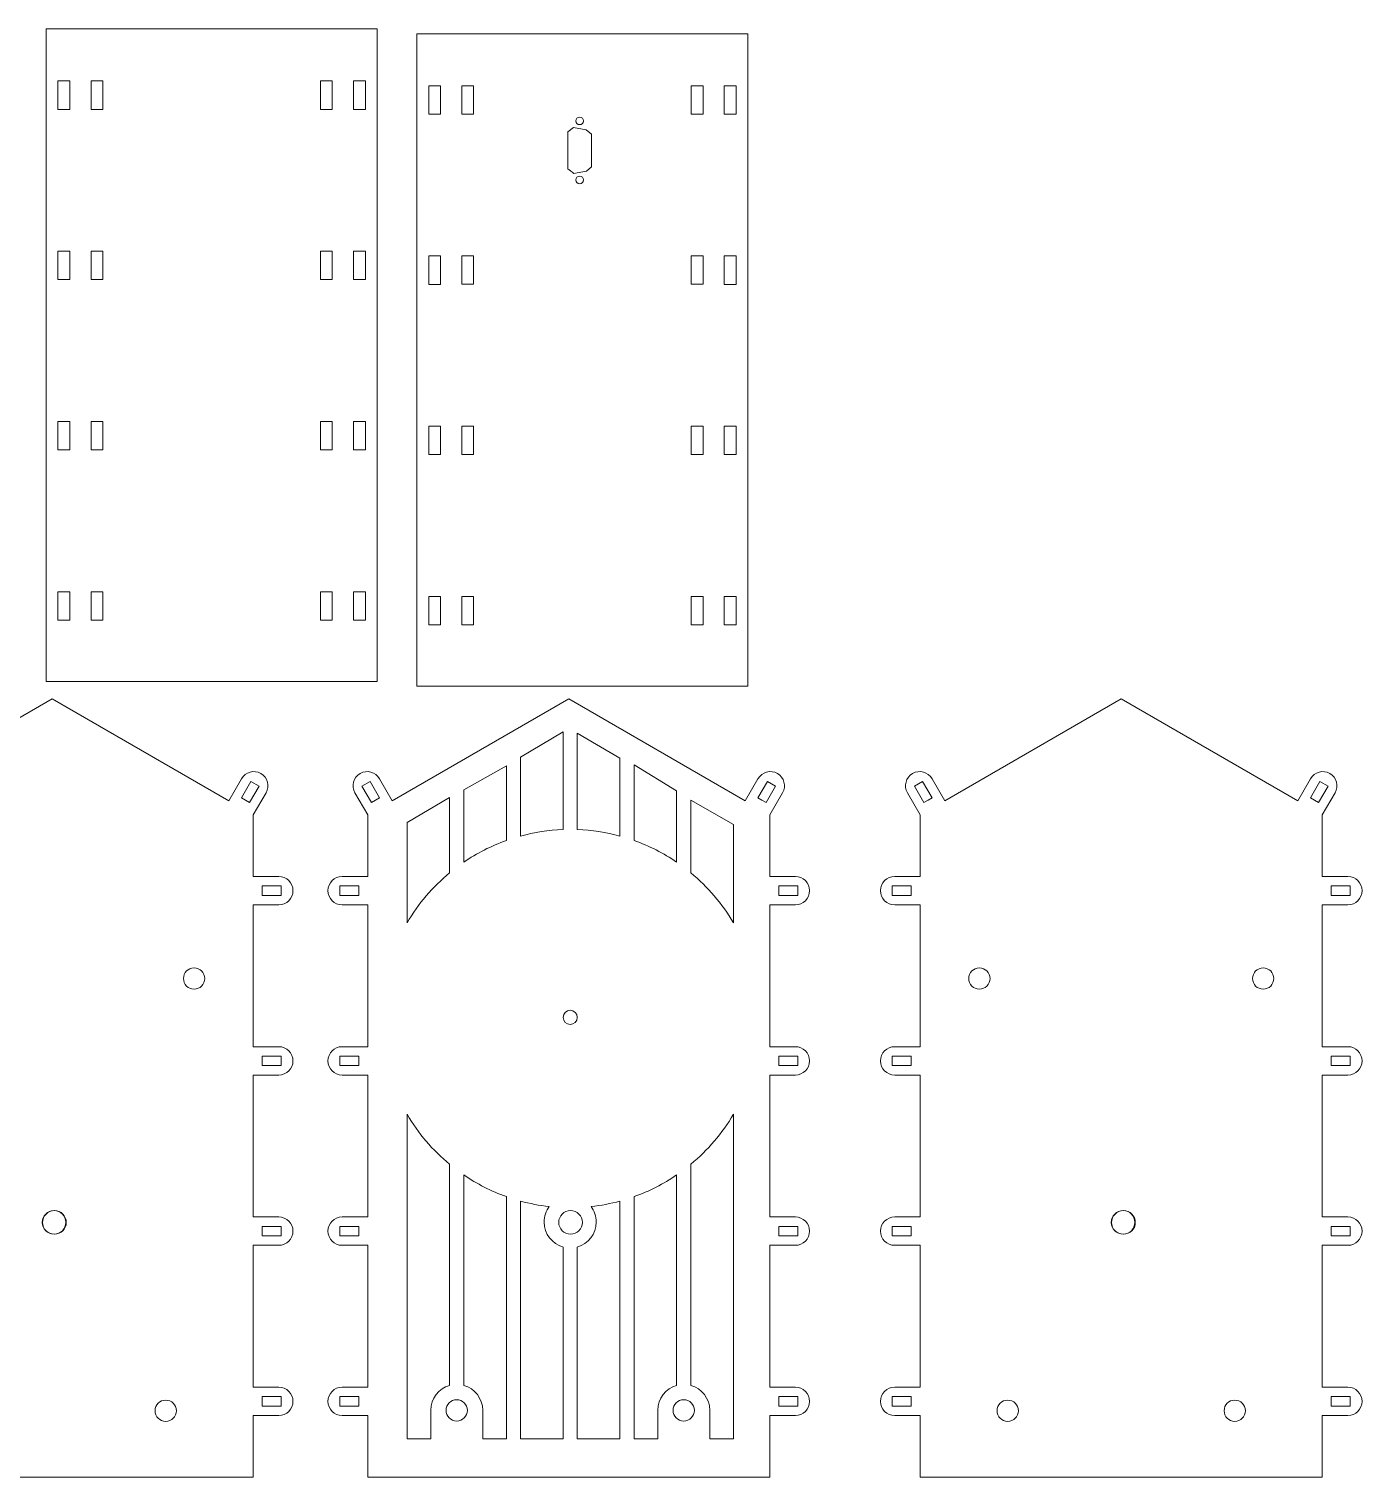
# Model space of a CAD drawing. Header units: inches. Extents: x 66 to 1178, y 184 to 797.
# Drawn here: x 615 to 1178, y 184 to 796 of the extents above; entities that cross this region are included whole.
import ezdxf

# ---------------------------------------------------------------- set-up
doc = ezdxf.new("R2010")
doc.units = ezdxf.units.IN
doc.header["$MEASUREMENT"] = 0
doc.layers.add('Layer 1', color=7, linetype='Continuous')

msp = doc.modelspace()

# ---------------------------------------------------------------- linework, layer by layer
at = {"layer": 'Layer 1', "color": 250, "lineweight": 13, "true_color": 0x1d1d1b}
for points in [[(621.77, 795.96), (761.77, 795.96), (761.77, 519.96), (621.77, 519.96), (621.77, 795.96)], [(778.51, 793.96), (918.51, 793.96), (918.51, 517.96), (778.51, 517.96), (778.51, 793.96)], [(626.77, 767.96), (626.77, 761.96), (631.77, 761.96), (631.77, 773.96), (626.77, 773.96), (626.77, 767.96)], [(640.77, 761.96), (645.77, 761.96), (645.77, 767.96), (645.77, 773.96), (640.77, 773.96), (640.77, 761.96)], [(737.77, 761.96), (742.77, 761.96), (742.77, 767.96), (742.77, 773.96), (737.77, 773.96), (737.77, 761.96)], [(756.77, 767.96), (756.77, 773.96), (751.77, 773.96), (751.77, 761.96), (756.77, 761.96), (756.77, 767.96)], [(783.51, 765.96), (783.51, 759.96), (788.51, 759.96), (788.51, 771.96), (783.51, 771.96), (783.51, 765.96)], [(797.51, 759.96), (802.51, 759.96), (802.51, 765.96), (802.51, 771.96), (797.51, 771.96), (797.51, 759.96)], [(894.51, 759.96), (899.51, 759.96), (899.51, 765.96), (899.51, 771.96), (894.51, 771.96), (894.51, 759.96)], [(913.51, 765.96), (913.51, 771.96), (908.51, 771.96), (908.51, 759.96), (913.51, 759.96), (913.51, 765.96)], [(626.77, 695.96), (626.77, 689.95), (631.77, 689.95), (631.77, 701.96), (626.77, 701.96), (626.77, 695.96)], [(645.77, 695.96), (645.77, 701.96), (640.77, 701.96), (640.77, 689.96), (645.77, 689.96), (645.77, 695.96)], [(742.77, 695.96), (742.77, 701.96), (737.77, 701.96), (737.77, 689.96), (742.77, 689.96), (742.77, 695.96)], [(756.77, 695.96), (756.77, 701.96), (751.77, 701.96), (751.77, 689.95), (756.77, 689.95), (756.77, 695.96)], [(783.51, 693.95), (783.51, 687.95), (788.51, 687.95), (788.51, 699.96), (783.51, 699.96), (783.51, 693.95)], [(802.51, 693.95), (802.51, 699.96), (797.51, 699.96), (797.51, 687.96), (802.51, 687.96), (802.51, 693.95)], [(899.51, 693.95), (899.51, 699.96), (894.51, 699.96), (894.51, 687.96), (899.51, 687.96), (899.51, 693.95)], [(913.51, 693.95), (913.51, 699.96), (908.51, 699.96), (908.51, 687.95), (913.51, 687.95), (913.51, 693.95)], [(626.77, 623.96), (626.77, 617.96), (631.77, 617.96), (631.77, 629.96), (626.77, 629.96), (626.77, 623.96)], [(640.77, 617.96), (645.77, 617.96), (645.77, 623.96), (645.77, 629.96), (640.77, 629.96), (640.77, 617.96)], [(737.77, 617.96), (742.77, 617.96), (742.77, 623.96), (742.77, 629.96), (737.77, 629.96), (737.77, 617.96)], [(756.77, 623.96), (756.77, 629.96), (751.77, 629.96), (751.77, 617.96), (756.77, 617.96), (756.77, 623.96)], [(783.51, 621.95), (783.51, 615.95), (788.51, 615.95), (788.51, 627.96), (783.51, 627.96), (783.51, 621.95)], [(797.51, 615.96), (802.51, 615.96), (802.51, 621.95), (802.51, 627.96), (797.51, 627.96), (797.51, 615.96)], [(894.51, 615.96), (899.51, 615.96), (899.51, 621.95), (899.51, 627.96), (894.51, 627.96), (894.51, 615.96)], [(913.51, 621.95), (913.51, 627.96), (908.51, 627.96), (908.51, 615.95), (913.51, 615.95), (913.51, 621.95)], [(626.77, 551.96), (626.77, 545.96), (631.77, 545.96), (631.77, 557.96), (626.77, 557.96), (626.77, 551.96)], [(640.77, 545.96), (645.77, 545.96), (645.77, 551.96), (645.77, 557.96), (640.77, 557.96), (640.77, 545.96)], [(737.77, 545.96), (742.77, 545.96), (742.77, 551.96), (742.77, 557.96), (737.77, 557.96), (737.77, 545.96)], [(756.77, 551.96), (756.77, 557.96), (751.77, 557.96), (751.77, 545.96), (756.77, 545.96), (756.77, 551.96)], [(783.51, 549.96), (783.51, 543.96), (788.51, 543.96), (788.51, 555.96), (783.51, 555.96), (783.51, 549.96)], [(797.51, 543.96), (802.51, 543.96), (802.51, 549.96), (802.51, 555.96), (797.51, 555.96), (797.51, 543.96)], [(894.51, 543.96), (899.51, 543.96), (899.51, 549.96), (899.51, 555.96), (894.51, 555.96), (894.51, 543.96)], [(913.51, 549.96), (913.51, 555.96), (908.51, 555.96), (908.51, 543.96), (913.51, 543.96), (913.51, 549.96)], [(708.31, 477.74), (711.78, 475.74), (707.78, 468.81), (706.05, 469.81), (704.31, 470.81), (708.31, 477.74)], [(755.3, 475.74), (758.77, 477.74), (762.77, 470.81), (761.04, 469.81), (759.3, 468.81), (755.3, 475.74)], [(926.71, 477.74), (930.18, 475.74), (926.18, 468.81), (924.44, 469.81), (922.71, 470.81), (926.71, 477.74)], [(988.91, 475.74), (992.37, 477.74), (996.37, 470.81), (994.64, 469.81), (992.91, 468.81), (988.91, 475.74)], [(1160.32, 477.74), (1163.78, 475.74), (1159.78, 468.81), (1158.05, 469.81), (1156.32, 470.81), (1160.32, 477.74)], [(713.14, 431.52), (713.14, 433.52), (721.14, 433.52), (721.14, 429.52), (713.14, 429.52), (713.14, 431.52)], [(753.94, 431.52), (753.94, 429.52), (745.94, 429.52), (745.94, 433.52), (753.94, 433.52), (753.94, 431.52)], [(931.54, 431.52), (931.54, 433.52), (939.54, 433.52), (939.54, 429.52), (931.54, 429.52), (931.54, 431.52)], [(987.55, 431.52), (987.55, 429.52), (979.55, 429.52), (979.55, 433.52), (987.55, 433.52), (987.55, 431.52)], [(1165.15, 431.52), (1165.15, 433.52), (1173.15, 433.52), (1173.15, 429.52), (1165.15, 429.52), (1165.15, 431.52)], [(713.14, 359.52), (713.14, 361.52), (721.14, 361.52), (721.14, 357.52), (713.14, 357.52), (713.14, 359.52)], [(753.94, 359.52), (753.94, 357.52), (745.94, 357.52), (745.94, 361.52), (753.94, 361.52), (753.94, 359.52)], [(931.54, 359.52), (931.54, 361.52), (939.54, 361.52), (939.54, 357.52), (931.54, 357.52), (931.54, 359.52)], [(987.55, 359.52), (987.55, 357.52), (979.55, 357.52), (979.55, 361.52), (987.55, 361.52), (987.55, 359.52)], [(1165.15, 359.52), (1165.15, 361.52), (1173.15, 361.52), (1173.15, 357.52), (1165.15, 357.52), (1165.15, 359.52)], [(713.14, 287.52), (713.14, 289.52), (721.14, 289.52), (721.14, 285.52), (713.14, 285.52), (713.14, 287.52)], [(753.94, 287.52), (753.94, 285.52), (745.94, 285.52), (745.94, 289.52), (753.94, 289.52), (753.94, 287.52)], [(931.54, 287.52), (931.54, 289.52), (939.54, 289.52), (939.54, 285.52), (931.54, 285.52), (931.54, 287.52)], [(987.55, 287.52), (987.55, 285.52), (979.55, 285.52), (979.55, 289.52), (987.55, 289.52), (987.55, 287.52)], [(1165.15, 287.52), (1165.15, 289.52), (1173.15, 289.52), (1173.15, 285.52), (1165.15, 285.52), (1165.15, 287.52)], [(713.14, 215.52), (713.14, 217.52), (721.14, 217.52), (721.14, 213.52), (713.14, 213.52), (713.14, 215.52)], [(753.94, 215.52), (753.94, 213.52), (745.94, 213.52), (745.94, 217.52), (753.94, 217.52), (753.94, 215.52)], [(931.54, 215.52), (931.54, 217.52), (939.54, 217.52), (939.54, 213.52), (931.54, 213.52), (931.54, 215.52)], [(987.55, 215.52), (987.55, 213.52), (979.55, 213.52), (979.55, 217.52), (987.55, 217.52), (987.55, 215.52)], [(1165.15, 215.52), (1165.15, 217.52), (1173.15, 217.52), (1173.15, 213.52), (1165.15, 213.52), (1165.15, 215.52)]]:
    msp.add_lwpolyline(points, dxfattribs=at)
for points, knots in [([(844.8, 734.89), (844.8, 734.89), (842.41, 736.77), (842.41, 736.71), (842.41, 736.66), (842.41, 752.41), (842.41, 752.41), (842.41, 752.41), (844.8, 754.29), (844.8, 754.29), (844.8, 754.29), (850.15, 753.34), (850.15, 753.34), (850.15, 753.34), (852.34, 751.49), (852.34, 751.49), (852.34, 751.49), (852.34, 737.65), (852.34, 737.65), (852.34, 737.65), (850.21, 735.79), (850.21, 735.79), (850.21, 735.79), (844.8, 734.89), (844.8, 734.89)], [0, 0, 0, 0, 1, 1, 1, 2, 2, 2, 3, 3, 3, 4, 4, 4, 5, 5, 5, 6, 6, 6, 7, 7, 7, 8, 8, 8, 8]), ([(847.35, 758.68), (848.23, 758.68), (848.95, 757.97), (848.95, 757.08), (848.95, 756.2), (848.23, 755.48), (847.35, 755.48), (846.46, 755.48), (845.75, 756.2), (845.75, 757.08), (845.75, 757.97), (846.46, 758.68), (847.35, 758.68)], [0, 0, 0, 0, 1, 1, 1, 2, 2, 2, 3, 3, 3, 4, 4, 4, 4]), ([(847.35, 733.68), (848.23, 733.68), (848.95, 732.97), (848.95, 732.08), (848.95, 731.2), (848.23, 730.48), (847.35, 730.48), (846.46, 730.48), (845.75, 731.2), (845.75, 732.08), (845.75, 732.97), (846.46, 733.68), (847.35, 733.68)], [0, 0, 0, 0, 1, 1, 1, 2, 2, 2, 3, 3, 3, 4, 4, 4, 4]), ([(720.14, 353.52), (723.46, 353.52), (726.14, 356.21), (726.14, 359.52), (726.14, 362.83), (723.46, 365.52), (720.14, 365.52), (720.14, 365.52), (709.34, 365.52), (709.34, 365.52), (709.34, 365.52), (709.34, 425.52), (709.34, 425.52), (709.34, 425.52), (720.14, 425.52), (720.14, 425.52), (723.46, 425.52), (726.14, 428.21), (726.14, 431.52), (726.14, 434.83), (723.46, 437.52), (720.14, 437.52), (720.14, 437.52), (709.34, 437.52), (709.34, 437.52), (709.34, 437.52), (709.34, 463.52), (709.34, 463.52), (709.34, 463.52), (714.74, 472.87), (714.74, 472.87), (716.4, 475.74), (715.42, 479.41), (712.55, 481.07), (709.68, 482.73), (706.01, 481.74), (704.35, 478.87), (704.35, 478.87), (698.95, 469.52), (698.95, 469.52), (698.95, 469.52), (624.34, 512.64), (624.34, 512.64), (624.34, 512.64), (549.73, 469.52), (549.73, 469.52), (549.73, 469.52), (544.33, 478.87), (544.33, 478.87), (542.68, 481.74), (539.01, 482.73), (536.14, 481.07), (533.27, 479.41), (532.29, 475.74), (533.94, 472.87), (533.94, 472.87), (539.34, 463.52), (539.34, 463.52), (539.34, 463.52), (539.34, 437.52), (539.34, 437.52), (539.34, 437.52), (528.54, 437.52), (528.54, 437.52), (525.23, 437.52), (522.54, 434.83), (522.54, 431.52), (522.54, 428.21), (525.23, 425.52), (528.54, 425.52), (528.54, 425.52), (539.34, 425.52), (539.34, 425.52), (539.34, 425.52), (539.34, 365.52), (539.34, 365.52), (539.34, 365.52), (528.54, 365.52), (528.54, 365.52), (525.23, 365.52), (522.54, 362.83), (522.54, 359.52), (522.54, 356.21), (525.23, 353.52), (528.54, 353.52), (528.54, 353.52), (539.34, 353.52), (539.34, 353.52), (539.34, 353.52), (539.34, 293.52), (539.34, 293.52), (539.34, 293.52), (528.54, 293.52), (528.54, 293.52), (525.23, 293.52), (522.54, 290.83), (522.54, 287.52), (522.54, 284.21), (525.23, 281.52), (528.54, 281.52), (528.54, 281.52), (539.34, 281.52), (539.34, 281.52), (539.34, 281.52), (539.34, 221.52), (539.34, 221.52), (539.34, 221.52), (528.54, 221.52), (528.54, 221.52), (525.23, 221.52), (522.54, 218.83), (522.54, 215.52), (522.54, 212.21), (525.23, 209.52), (528.54, 209.52), (528.54, 209.52), (539.34, 209.52), (539.34, 209.52), (539.34, 209.52), (539.34, 183.52), (539.34, 183.52), (539.34, 183.52), (709.34, 183.52), (709.34, 183.52), (709.34, 183.52), (709.34, 209.52), (709.34, 209.52), (709.34, 209.52), (720.14, 209.52), (720.14, 209.52), (723.46, 209.52), (726.14, 212.21), (726.14, 215.52), (726.14, 218.83), (723.46, 221.52), (720.14, 221.52), (720.14, 221.52), (709.34, 221.52), (709.34, 221.52), (709.34, 221.52), (709.34, 281.52), (709.34, 281.52), (709.34, 281.52), (720.14, 281.52), (720.14, 281.52), (723.46, 281.52), (726.14, 284.21), (726.14, 287.52), (726.14, 290.84), (723.46, 293.52), (720.14, 293.52), (720.14, 293.52), (709.34, 293.52), (709.34, 293.52), (709.34, 293.52), (709.34, 353.52), (709.34, 353.52), (709.34, 353.52), (720.14, 353.52), (720.14, 353.52)], [0, 0, 0, 0, 1, 1, 1, 2, 2, 2, 3, 3, 3, 4, 4, 4, 5, 5, 5, 6, 6, 6, 7, 7, 7, 8, 8, 8, 9, 9, 9, 10, 10, 10, 11, 11, 11, 12, 12, 12, 13, 13, 13, 14, 14, 14, 15, 15, 15, 16, 16, 16, 17, 17, 17, 18, 18, 18, 19, 19, 19, 20, 20, 20, 21, 21, 21, 22, 22, 22, 23, 23, 23, 24, 24, 24, 25, 25, 25, 26, 26, 26, 27, 27, 27, 28, 28, 28, 29, 29, 29, 30, 30, 30, 31, 31, 31, 32, 32, 32, 33, 33, 33, 34, 34, 34, 35, 35, 35, 36, 36, 36, 37, 37, 37, 38, 38, 38, 39, 39, 39, 40, 40, 40, 41, 41, 41, 42, 42, 42, 43, 43, 43, 44, 44, 44, 45, 45, 45, 46, 46, 46, 47, 47, 47, 48, 48, 48, 49, 49, 49, 50, 50, 50, 51, 51, 51, 52, 52, 52, 53, 53, 53, 53]), ([(938.54, 353.52), (941.85, 353.52), (944.54, 356.21), (944.54, 359.52), (944.54, 362.83), (941.85, 365.52), (938.54, 365.52), (938.54, 365.52), (927.74, 365.52), (927.74, 365.52), (927.74, 365.52), (927.74, 425.52), (927.74, 425.52), (927.74, 425.52), (938.54, 425.52), (938.54, 425.52), (941.85, 425.52), (944.54, 428.21), (944.54, 431.52), (944.54, 434.83), (941.85, 437.52), (938.54, 437.52), (938.54, 437.52), (927.74, 437.52), (927.74, 437.52), (927.74, 437.52), (927.74, 463.52), (927.74, 463.52), (927.74, 463.52), (933.14, 472.87), (933.14, 472.87), (934.8, 475.74), (933.81, 479.41), (930.94, 481.07), (928.07, 482.73), (924.4, 481.74), (922.75, 478.87), (922.75, 478.87), (917.35, 469.52), (917.35, 469.52), (917.35, 469.52), (842.74, 512.64), (842.74, 512.64), (842.74, 512.64), (768.13, 469.52), (768.13, 469.52), (768.13, 469.52), (762.73, 478.87), (762.73, 478.87), (761.08, 481.74), (757.41, 482.73), (754.54, 481.07), (751.67, 479.41), (750.68, 475.74), (752.34, 472.87), (752.34, 472.87), (757.74, 463.52), (757.74, 463.52), (757.74, 463.52), (757.74, 437.52), (757.74, 437.52), (757.74, 437.52), (746.94, 437.52), (746.94, 437.52), (743.63, 437.52), (740.94, 434.83), (740.94, 431.52), (740.94, 428.21), (743.63, 425.52), (746.94, 425.52), (746.94, 425.52), (757.74, 425.52), (757.74, 425.52), (757.74, 425.52), (757.74, 365.52), (757.74, 365.52), (757.74, 365.52), (746.94, 365.52), (746.94, 365.52), (743.63, 365.52), (740.94, 362.83), (740.94, 359.52), (740.94, 356.21), (743.63, 353.52), (746.94, 353.52), (746.94, 353.52), (757.74, 353.52), (757.74, 353.52), (757.74, 353.52), (757.74, 293.52), (757.74, 293.52), (757.74, 293.52), (746.94, 293.52), (746.94, 293.52), (743.63, 293.52), (740.94, 290.83), (740.94, 287.52), (740.94, 284.21), (743.63, 281.52), (746.94, 281.52), (746.94, 281.52), (757.74, 281.52), (757.74, 281.52), (757.74, 281.52), (757.74, 221.52), (757.74, 221.52), (757.74, 221.52), (746.94, 221.52), (746.94, 221.52), (743.63, 221.52), (740.94, 218.83), (740.94, 215.52), (740.94, 212.21), (743.63, 209.52), (746.94, 209.52), (746.94, 209.52), (757.74, 209.52), (757.74, 209.52), (757.74, 209.52), (757.74, 183.52), (757.74, 183.52), (757.74, 183.52), (927.74, 183.52), (927.74, 183.52), (927.74, 183.52), (927.74, 209.52), (927.74, 209.52), (927.74, 209.52), (938.54, 209.52), (938.54, 209.52), (941.86, 209.52), (944.54, 212.21), (944.54, 215.52), (944.54, 218.83), (941.86, 221.52), (938.54, 221.52), (938.54, 221.52), (927.74, 221.52), (927.74, 221.52), (927.74, 221.52), (927.74, 281.52), (927.74, 281.52), (927.74, 281.52), (938.54, 281.52), (938.54, 281.52), (941.86, 281.52), (944.54, 284.21), (944.54, 287.52), (944.54, 290.84), (941.86, 293.52), (938.54, 293.52), (938.54, 293.52), (927.74, 293.52), (927.74, 293.52), (927.74, 293.52), (927.74, 353.52), (927.74, 353.52), (927.74, 353.52), (938.54, 353.52), (938.54, 353.52)], [0, 0, 0, 0, 1, 1, 1, 2, 2, 2, 3, 3, 3, 4, 4, 4, 5, 5, 5, 6, 6, 6, 7, 7, 7, 8, 8, 8, 9, 9, 9, 10, 10, 10, 11, 11, 11, 12, 12, 12, 13, 13, 13, 14, 14, 14, 15, 15, 15, 16, 16, 16, 17, 17, 17, 18, 18, 18, 19, 19, 19, 20, 20, 20, 21, 21, 21, 22, 22, 22, 23, 23, 23, 24, 24, 24, 25, 25, 25, 26, 26, 26, 27, 27, 27, 28, 28, 28, 29, 29, 29, 30, 30, 30, 31, 31, 31, 32, 32, 32, 33, 33, 33, 34, 34, 34, 35, 35, 35, 36, 36, 36, 37, 37, 37, 38, 38, 38, 39, 39, 39, 40, 40, 40, 41, 41, 41, 42, 42, 42, 43, 43, 43, 44, 44, 44, 45, 45, 45, 46, 46, 46, 47, 47, 47, 48, 48, 48, 49, 49, 49, 50, 50, 50, 51, 51, 51, 52, 52, 52, 53, 53, 53, 53]), ([(1172.15, 353.52), (1175.46, 353.52), (1178.15, 356.21), (1178.15, 359.52), (1178.15, 362.83), (1175.46, 365.52), (1172.15, 365.52), (1172.15, 365.52), (1161.35, 365.52), (1161.35, 365.52), (1161.35, 365.52), (1161.35, 425.52), (1161.35, 425.52), (1161.35, 425.52), (1172.15, 425.52), (1172.15, 425.52), (1175.46, 425.52), (1178.15, 428.21), (1178.15, 431.52), (1178.15, 434.83), (1175.46, 437.52), (1172.15, 437.52), (1172.15, 437.52), (1161.35, 437.52), (1161.35, 437.52), (1161.35, 437.52), (1161.35, 463.52), (1161.35, 463.52), (1161.35, 463.52), (1166.75, 472.87), (1166.75, 472.87), (1168.4, 475.74), (1167.42, 479.41), (1164.55, 481.07), (1161.68, 482.73), (1158.01, 481.74), (1156.35, 478.87), (1156.35, 478.87), (1150.96, 469.52), (1150.96, 469.52), (1150.96, 469.52), (1076.35, 512.64), (1076.35, 512.64), (1076.35, 512.64), (1001.74, 469.52), (1001.74, 469.52), (1001.74, 469.52), (996.34, 478.87), (996.34, 478.87), (994.68, 481.74), (991.01, 482.73), (988.14, 481.07), (985.27, 479.41), (984.29, 475.74), (985.95, 472.87), (985.95, 472.87), (991.35, 463.52), (991.35, 463.52), (991.35, 463.52), (991.35, 437.52), (991.35, 437.52), (991.35, 437.52), (980.55, 437.52), (980.55, 437.52), (977.23, 437.52), (974.55, 434.83), (974.55, 431.52), (974.55, 428.21), (977.23, 425.52), (980.55, 425.52), (980.55, 425.52), (991.35, 425.52), (991.35, 425.52), (991.35, 425.52), (991.35, 365.52), (991.35, 365.52), (991.35, 365.52), (980.55, 365.52), (980.55, 365.52), (977.23, 365.52), (974.55, 362.83), (974.55, 359.52), (974.55, 356.21), (977.23, 353.52), (980.55, 353.52), (980.55, 353.52), (991.35, 353.52), (991.35, 353.52), (991.35, 353.52), (991.35, 293.52), (991.35, 293.52), (991.35, 293.52), (980.55, 293.52), (980.55, 293.52), (977.23, 293.52), (974.55, 290.83), (974.55, 287.52), (974.55, 284.21), (977.23, 281.52), (980.55, 281.52), (980.55, 281.52), (991.35, 281.52), (991.35, 281.52), (991.35, 281.52), (991.35, 221.52), (991.35, 221.52), (991.35, 221.52), (980.55, 221.52), (980.55, 221.52), (977.23, 221.52), (974.55, 218.83), (974.55, 215.52), (974.55, 212.21), (977.23, 209.52), (980.55, 209.52), (980.55, 209.52), (991.35, 209.52), (991.35, 209.52), (991.35, 209.52), (991.35, 183.52), (991.35, 183.52), (991.35, 183.52), (1161.35, 183.52), (1161.35, 183.52), (1161.35, 183.52), (1161.35, 209.52), (1161.35, 209.52), (1161.35, 209.52), (1172.15, 209.52), (1172.15, 209.52), (1175.46, 209.52), (1178.15, 212.21), (1178.15, 215.52), (1178.15, 218.83), (1175.46, 221.52), (1172.15, 221.52), (1172.15, 221.52), (1161.35, 221.52), (1161.35, 221.52), (1161.35, 221.52), (1161.35, 281.52), (1161.35, 281.52), (1161.35, 281.52), (1172.15, 281.52), (1172.15, 281.52), (1175.46, 281.52), (1178.15, 284.21), (1178.15, 287.52), (1178.15, 290.84), (1175.46, 293.52), (1172.15, 293.52), (1172.15, 293.52), (1161.35, 293.52), (1161.35, 293.52), (1161.35, 293.52), (1161.35, 353.52), (1161.35, 353.52), (1161.35, 353.52), (1172.15, 353.52), (1172.15, 353.52)], [0, 0, 0, 0, 1, 1, 1, 2, 2, 2, 3, 3, 3, 4, 4, 4, 5, 5, 5, 6, 6, 6, 7, 7, 7, 8, 8, 8, 9, 9, 9, 10, 10, 10, 11, 11, 11, 12, 12, 12, 13, 13, 13, 14, 14, 14, 15, 15, 15, 16, 16, 16, 17, 17, 17, 18, 18, 18, 19, 19, 19, 20, 20, 20, 21, 21, 21, 22, 22, 22, 23, 23, 23, 24, 24, 24, 25, 25, 25, 26, 26, 26, 27, 27, 27, 28, 28, 28, 29, 29, 29, 30, 30, 30, 31, 31, 31, 32, 32, 32, 33, 33, 33, 34, 34, 34, 35, 35, 35, 36, 36, 36, 37, 37, 37, 38, 38, 38, 39, 39, 39, 40, 40, 40, 41, 41, 41, 42, 42, 42, 43, 43, 43, 44, 44, 44, 45, 45, 45, 46, 46, 46, 47, 47, 47, 48, 48, 48, 49, 49, 49, 50, 50, 50, 51, 51, 51, 52, 52, 52, 53, 53, 53, 53]), ([(822.36, 488.03), (822.36, 488.03), (840.36, 498.63), (840.36, 498.63), (840.36, 498.63), (840.36, 457.36), (840.36, 457.36), (834.15, 457.13), (828.13, 456.2), (822.36, 454.63), (822.36, 454.63), (822.36, 488.03), (822.36, 488.03)], [0, 0, 0, 0, 1, 1, 1, 2, 2, 2, 3, 3, 3, 4, 4, 4, 4]), ([(846.36, 498.11), (846.36, 498.11), (864.36, 487.52), (864.36, 487.52), (864.36, 487.52), (864.36, 454.63), (864.36, 454.63), (858.59, 456.2), (852.57, 457.13), (846.36, 457.36), (846.36, 457.36), (846.36, 498.11), (846.36, 498.11)], [0, 0, 0, 0, 1, 1, 1, 2, 2, 2, 3, 3, 3, 4, 4, 4, 4]), ([(816.36, 452.75), (809.94, 450.44), (803.9, 447.35), (798.36, 443.57), (798.36, 443.57), (798.36, 474.12), (798.36, 474.12), (798.36, 474.12), (816.36, 484.34), (816.36, 484.34), (816.36, 484.34), (816.36, 452.75), (816.36, 452.75)], [0, 0, 0, 0, 1, 1, 1, 2, 2, 2, 3, 3, 3, 4, 4, 4, 4]), ([(870.36, 484.78), (870.36, 484.78), (888.36, 473.8), (888.36, 473.8), (888.36, 473.8), (888.36, 443.57), (888.36, 443.57), (882.82, 447.35), (876.78, 450.45), (870.36, 452.75), (870.36, 452.75), (870.36, 484.78), (870.36, 484.78)], [0, 0, 0, 0, 1, 1, 1, 2, 2, 2, 3, 3, 3, 4, 4, 4, 4]), ([(774.36, 460.32), (774.36, 460.32), (792.36, 470.89), (792.36, 470.89), (792.36, 470.89), (792.36, 439.06), (792.36, 439.06), (785.2, 433.13), (779.1, 425.98), (774.36, 417.92), (774.36, 417.92), (774.36, 460.32), (774.36, 460.32)], [0, 0, 0, 0, 1, 1, 1, 2, 2, 2, 3, 3, 3, 4, 4, 4, 4]), ([(912.36, 417.92), (907.62, 425.98), (901.52, 433.13), (894.36, 439.06), (894.36, 439.06), (894.36, 469.84), (894.36, 469.84), (894.36, 469.84), (912.36, 459.47), (912.36, 459.47), (912.36, 459.47), (912.36, 417.92), (912.36, 417.92)], [0, 0, 0, 0, 1, 1, 1, 2, 2, 2, 3, 3, 3, 4, 4, 4, 4]), ([(684.34, 389.86), (681.86, 389.86), (679.84, 391.87), (679.84, 394.36), (679.84, 396.84), (681.86, 398.86), (684.34, 398.86), (686.83, 398.86), (688.84, 396.84), (688.84, 394.36), (688.84, 391.87), (686.83, 389.86), (684.34, 389.86)], [0, 0, 0, 0, 1, 1, 1, 2, 2, 2, 3, 3, 3, 4, 4, 4, 4]), ([(1016.35, 389.86), (1013.86, 389.86), (1011.85, 391.87), (1011.85, 394.36), (1011.85, 396.84), (1013.86, 398.86), (1016.35, 398.86), (1018.83, 398.86), (1020.85, 396.84), (1020.85, 394.36), (1020.85, 391.87), (1018.83, 389.86), (1016.35, 389.86)], [0, 0, 0, 0, 1, 1, 1, 2, 2, 2, 3, 3, 3, 4, 4, 4, 4]), ([(1136.35, 389.86), (1133.86, 389.86), (1131.85, 391.87), (1131.85, 394.36), (1131.85, 396.84), (1133.86, 398.86), (1136.35, 398.86), (1138.83, 398.86), (1140.85, 396.84), (1140.85, 394.36), (1140.85, 391.87), (1138.83, 389.86), (1136.35, 389.86)], [0, 0, 0, 0, 1, 1, 1, 2, 2, 2, 3, 3, 3, 4, 4, 4, 4]), ([(840.36, 377.91), (840.36, 379.56), (841.7, 380.91), (843.36, 380.91), (845.02, 380.91), (846.36, 379.57), (846.36, 377.91), (846.36, 376.25), (845.02, 374.91), (843.36, 374.91), (841.7, 374.91), (840.36, 376.25), (840.36, 377.91)], [0, 0, 0, 0, 1, 1, 1, 2, 2, 2, 3, 3, 3, 4, 4, 4, 4]), ([(784.36, 211.72), (784.36, 211.72), (784.36, 199.71), (784.36, 199.71), (784.36, 199.71), (774.36, 199.71), (774.36, 199.71), (774.36, 199.71), (774.36, 336.92), (774.36, 336.92), (779.1, 328.87), (785.2, 321.72), (792.36, 315.79), (792.36, 315.79), (792.36, 222.3), (792.36, 222.3), (787.74, 220.99), (784.36, 216.75), (784.36, 211.72)], [0, 0, 0, 0, 1, 1, 1, 2, 2, 2, 3, 3, 3, 4, 4, 4, 5, 5, 5, 6, 6, 6, 6]), ([(902.36, 199.72), (902.36, 199.72), (902.36, 211.72), (902.36, 211.72), (902.36, 216.75), (898.97, 220.99), (894.36, 222.3), (894.36, 222.3), (894.36, 315.79), (894.36, 315.79), (901.52, 321.72), (907.62, 328.87), (912.36, 336.92), (912.36, 336.92), (912.36, 199.72), (912.36, 199.72), (912.36, 199.72), (902.36, 199.72), (902.36, 199.72)], [0, 0, 0, 0, 1, 1, 1, 2, 2, 2, 3, 3, 3, 4, 4, 4, 5, 5, 5, 6, 6, 6, 6]), ([(806.36, 199.72), (806.36, 199.72), (806.36, 211.72), (806.36, 211.72), (806.36, 216.75), (802.98, 220.99), (798.36, 222.3), (798.36, 222.3), (798.36, 311.27), (798.36, 311.27), (803.9, 307.5), (809.94, 304.4), (816.36, 302.1), (816.36, 302.1), (816.36, 199.72), (816.36, 199.72), (816.36, 199.72), (806.36, 199.72), (806.36, 199.72)], [0, 0, 0, 0, 1, 1, 1, 2, 2, 2, 3, 3, 3, 4, 4, 4, 5, 5, 5, 6, 6, 6, 6]), ([(880.36, 211.72), (880.36, 211.72), (880.36, 199.71), (880.36, 199.71), (880.36, 199.71), (870.36, 199.71), (870.36, 199.71), (870.36, 199.71), (870.36, 302.1), (870.36, 302.1), (876.78, 304.4), (882.82, 307.5), (888.36, 311.27), (888.36, 311.27), (888.36, 222.3), (888.36, 222.3), (883.74, 220.99), (880.36, 216.75), (880.36, 211.72)], [0, 0, 0, 0, 1, 1, 1, 2, 2, 2, 3, 3, 3, 4, 4, 4, 5, 5, 5, 6, 6, 6, 6]), ([(840.36, 199.72), (840.36, 199.72), (822.36, 199.72), (822.36, 199.72), (822.36, 199.72), (822.36, 300.21), (822.36, 300.21), (826.29, 299.15), (830.35, 298.38), (834.5, 297.92), (833.16, 296.09), (832.36, 293.83), (832.36, 291.38), (832.36, 286.33), (835.75, 282.07), (840.36, 280.76), (840.36, 280.76), (840.36, 199.72), (840.36, 199.72)], [0, 0, 0, 0, 1, 1, 1, 2, 2, 2, 3, 3, 3, 4, 4, 4, 5, 5, 5, 6, 6, 6, 6]), ([(864.36, 199.72), (864.36, 199.72), (846.36, 199.72), (846.36, 199.72), (846.36, 199.72), (846.36, 280.76), (846.36, 280.76), (850.98, 282.07), (854.36, 286.33), (854.36, 291.38), (854.36, 293.83), (853.56, 296.09), (852.22, 297.92), (856.37, 298.38), (860.43, 299.15), (864.36, 300.21), (864.36, 300.21), (864.36, 199.72), (864.36, 199.72)], [0, 0, 0, 0, 1, 1, 1, 2, 2, 2, 3, 3, 3, 4, 4, 4, 5, 5, 5, 6, 6, 6, 6]), ([(625.11, 296.23), (627.87, 296.23), (630.11, 293.99), (630.11, 291.23), (630.11, 288.47), (627.87, 286.23), (625.11, 286.23), (622.35, 286.23), (620.11, 288.47), (620.11, 291.23), (620.11, 293.99), (622.35, 296.23), (625.11, 296.23)], [0, 0, 0, 0, 1, 1, 1, 2, 2, 2, 3, 3, 3, 4, 4, 4, 4]), ([(625.27, 296.21), (628.03, 296.21), (630.27, 293.97), (630.27, 291.21), (630.27, 288.45), (628.03, 286.21), (625.27, 286.21), (622.51, 286.21), (620.27, 288.45), (620.27, 291.21), (620.27, 293.97), (622.51, 296.21), (625.27, 296.21)], [0, 0, 0, 0, 1, 1, 1, 2, 2, 2, 3, 3, 3, 4, 4, 4, 4]), ([(843.51, 296.23), (846.27, 296.23), (848.51, 293.99), (848.51, 291.23), (848.51, 288.47), (846.27, 286.23), (843.51, 286.23), (840.75, 286.23), (838.51, 288.47), (838.51, 291.23), (838.51, 293.99), (840.75, 296.23), (843.51, 296.23)], [0, 0, 0, 0, 1, 1, 1, 2, 2, 2, 3, 3, 3, 4, 4, 4, 4]), ([(1077.11, 296.23), (1079.87, 296.23), (1082.11, 293.99), (1082.11, 291.23), (1082.11, 288.47), (1079.87, 286.23), (1077.11, 286.23), (1074.35, 286.23), (1072.11, 288.47), (1072.11, 291.23), (1072.11, 293.99), (1074.35, 296.23), (1077.11, 296.23)], [0, 0, 0, 0, 1, 1, 1, 2, 2, 2, 3, 3, 3, 4, 4, 4, 4]), ([(1077.27, 296.21), (1080.03, 296.21), (1082.27, 293.97), (1082.27, 291.21), (1082.27, 288.45), (1080.03, 286.21), (1077.27, 286.21), (1074.51, 286.21), (1072.27, 288.45), (1072.27, 291.21), (1072.27, 293.97), (1074.51, 296.21), (1077.27, 296.21)], [0, 0, 0, 0, 1, 1, 1, 2, 2, 2, 3, 3, 3, 4, 4, 4, 4]), ([(672.34, 207.04), (669.86, 207.04), (667.84, 209.06), (667.84, 211.54), (667.84, 214.03), (669.86, 216.04), (672.34, 216.04), (674.83, 216.04), (676.84, 214.03), (676.84, 211.54), (676.84, 209.06), (674.83, 207.04), (672.34, 207.04)], [0, 0, 0, 0, 1, 1, 1, 2, 2, 2, 3, 3, 3, 4, 4, 4, 4]), ([(795.36, 207.21), (792.87, 207.21), (790.86, 209.23), (790.86, 211.71), (790.86, 214.2), (792.87, 216.21), (795.36, 216.21), (797.85, 216.21), (799.86, 214.2), (799.86, 211.71), (799.86, 209.23), (797.84, 207.21), (795.36, 207.21)], [0, 0, 0, 0, 1, 1, 1, 2, 2, 2, 3, 3, 3, 4, 4, 4, 4]), ([(891.36, 207.21), (888.87, 207.21), (886.86, 209.23), (886.86, 211.71), (886.86, 214.2), (888.87, 216.21), (891.36, 216.21), (893.84, 216.21), (895.86, 214.2), (895.86, 211.71), (895.86, 209.23), (893.84, 207.21), (891.36, 207.21)], [0, 0, 0, 0, 1, 1, 1, 2, 2, 2, 3, 3, 3, 4, 4, 4, 4]), ([(1028.35, 207.04), (1025.86, 207.04), (1023.85, 209.06), (1023.85, 211.54), (1023.85, 214.03), (1025.86, 216.04), (1028.35, 216.04), (1030.83, 216.04), (1032.85, 214.03), (1032.85, 211.54), (1032.85, 209.06), (1030.83, 207.04), (1028.35, 207.04)], [0, 0, 0, 0, 1, 1, 1, 2, 2, 2, 3, 3, 3, 4, 4, 4, 4]), ([(1124.35, 207.04), (1121.86, 207.04), (1119.85, 209.06), (1119.85, 211.54), (1119.85, 214.03), (1121.86, 216.04), (1124.35, 216.04), (1126.83, 216.04), (1128.85, 214.03), (1128.85, 211.54), (1128.85, 209.06), (1126.83, 207.04), (1124.35, 207.04)], [0, 0, 0, 0, 1, 1, 1, 2, 2, 2, 3, 3, 3, 4, 4, 4, 4])]:
    msp.add_open_spline(points, degree=3, knots=knots, dxfattribs=at)

doc.saveas('drawing.dxf')
